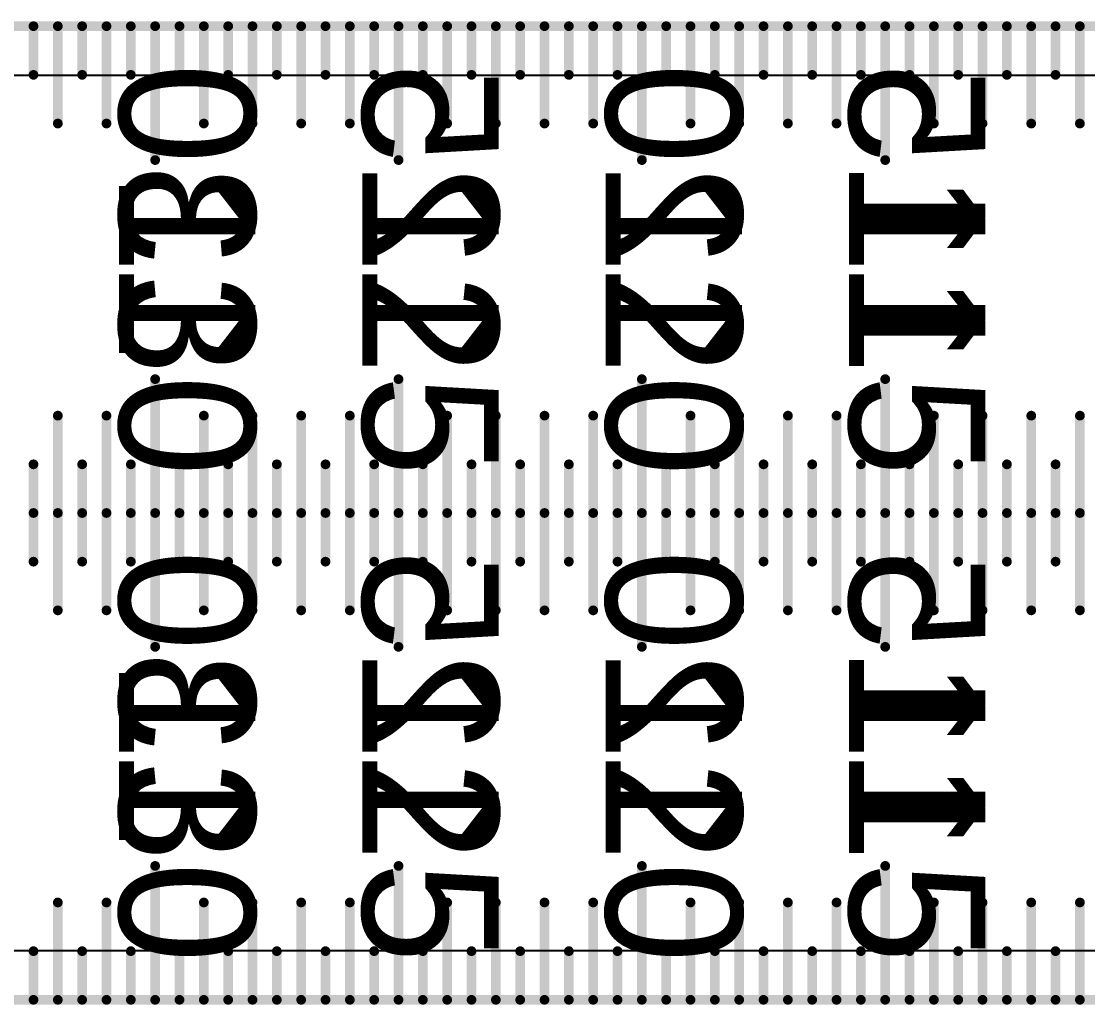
# Model space of a CAD drawing. Header units: millimetres. Extents: x 0 to 531, y -10 to 10.
# Drawn here: x 397.75 to 419.66, y -10.1 to 10.1 of the extents above; entities that cross this region are included whole.
import ezdxf

# ---------------------------------------------------------------- set-up
doc = ezdxf.new("R2010")
doc.units = ezdxf.units.MM
for name, color, linetype in [('BottomLayer', 5, 'Continuous'), ('BottomOverlay', 54, 'Continuous'), ('Mechanical1', 6, 'Continuous'), ('TopLayer', 1, 'Continuous'), ('TopOverlay', 2, 'Continuous')]:
    doc.layers.add(name, color=color, linetype=linetype)

msp = doc.modelspace()

# ---------------------------------------------------------------- linework, layer by layer
at = {"layer": 'BottomLayer'}
for p, q in [((1.009, 8.991), (483.359, 8.991)), ((483.353, -8.991), (1.009, -8.991))]:
    msp.add_line(p, q, dxfattribs=at)
at = {"layer": 'BottomOverlay', "const_width": 0.2}
for points in [[(398, 9), (398, 10)], [(398.5, 8), (398.5, 10)], [(399, 9), (399, 10)], [(399.5, 8), (399.5, 10)], [(400, 9), (400, 10)], [(400.5, 7.25), (400.5, 10)], [(401, 9), (401, 10)], [(401.5, 8), (401.5, 10)], [(402, 9), (402, 10)], [(402.5, 8), (402.5, 10)], [(403, 9), (403, 10)], [(403.5, 8), (403.5, 10)], [(404, 9), (404, 10)], [(404.5, 8), (404.5, 10)], [(405, 9), (405, 10)], [(405.5, 7.25), (405.5, 10)], [(406, 9), (406, 10)], [(406.5, 8), (406.5, 10)], [(407, 9), (407, 10)], [(407.5, 8), (407.5, 10)], [(408, 9), (408, 10)], [(408.5, 8), (408.5, 10)], [(409, 9), (409, 10)], [(409.5, 8), (409.5, 10)], [(410, 9), (410, 10)], [(410.5, 7.25), (410.5, 10)], [(411, 9), (411, 10)], [(411.5, 8), (411.5, 10)], [(412, 9), (412, 10)], [(412.5, 8), (412.5, 10)], [(413, 9), (413, 10)], [(413.5, 8), (413.5, 10)], [(414, 9), (414, 10)], [(414.5, 8), (414.5, 10)], [(415, 9), (415, 10)], [(415.5, 7.25), (415.5, 10)], [(416, 9), (416, 10)], [(416.5, 8), (416.5, 10)], [(417, 9), (417, 10)], [(417.5, 8), (417.5, 10)], [(418, 9), (418, 10)], [(418.5, 8), (418.5, 10)], [(419, 9), (419, 10)], [(419.5, 8), (419.5, 10)], [(400.5, 0), (400.5, 2.75)], [(405.5, 0), (405.5, 2.75)], [(410.5, 0), (410.5, 2.75)], [(415.5, 0), (415.5, 2.75)], [(398.5, 0), (398.5, 2)], [(399.5, 0), (399.5, 2)], [(401.5, 0), (401.5, 2)], [(402.5, 0), (402.5, 2)], [(403.5, 0), (403.5, 2)], [(404.5, 0), (404.5, 2)], [(406.5, 0), (406.5, 2)], [(407.5, 0), (407.5, 2)], [(408.5, 0), (408.5, 2)], [(409.5, 0), (409.5, 2)], [(411.5, 0), (411.5, 2)], [(412.5, 0), (412.5, 2)], [(413.5, 0), (413.5, 2)], [(414.5, 0), (414.5, 2)], [(416.5, 0), (416.5, 2)], [(417.5, 0), (417.5, 2)], [(418.5, 0), (418.5, 2)], [(419.5, 0), (419.5, 2)], [(398, 0), (398, 1)], [(399, 0), (399, 1)], [(400, 0), (400, 1)], [(401, 0), (401, 1)], [(402, 0), (402, 1)], [(403, 0), (403, 1)], [(404, 0), (404, 1)], [(405, 0), (405, 1)], [(406, 0), (406, 1)], [(407, 0), (407, 1)], [(408, 0), (408, 1)], [(409, 0), (409, 1)], [(410, 0), (410, 1)], [(411, 0), (411, 1)], [(412, 0), (412, 1)], [(413, 0), (413, 1)], [(414, 0), (414, 1)], [(415, 0), (415, 1)], [(416, 0), (416, 1)], [(417, 0), (417, 1)], [(418, 0), (418, 1)], [(419, 0), (419, 1)], [(398, -1), (398, 0)], [(398.5, -2), (398.5, 0)], [(399, -1), (399, 0)], [(399.5, -2), (399.5, 0)], [(400, -1), (400, 0)], [(400.5, -2.75), (400.5, 0)], [(401, -1), (401, 0)], [(401.5, -2), (401.5, 0)], [(402, -1), (402, 0)], [(402.5, -2), (402.5, 0)], [(403, -1), (403, 0)], [(403.5, -2), (403.5, 0)], [(404, -1), (404, 0)], [(404.5, -2), (404.5, 0)], [(405, -1), (405, 0)], [(405.5, -2.75), (405.5, 0)], [(406, -1), (406, 0)], [(406.5, -2), (406.5, 0)], [(407, -1), (407, 0)], [(407.5, -2), (407.5, 0)], [(408, -1), (408, 0)], [(408.5, -2), (408.5, 0)], [(409, -1), (409, 0)], [(409.5, -2), (409.5, 0)], [(410, -1), (410, 0)], [(410.5, -2.75), (410.5, 0)], [(411, -1), (411, 0)], [(411.5, -2), (411.5, 0)], [(412, -1), (412, 0)], [(412.5, -2), (412.5, 0)], [(413, -1), (413, 0)], [(413.5, -2), (413.5, 0)], [(414, -1), (414, 0)], [(414.5, -2), (414.5, 0)], [(415, -1), (415, 0)], [(415.5, -2.75), (415.5, 0)], [(416, -1), (416, 0)], [(416.5, -2), (416.5, 0)], [(417, -1), (417, 0)], [(417.5, -2), (417.5, 0)], [(418, -1), (418, 0)], [(418.5, -2), (418.5, 0)], [(419, -1), (419, 0)], [(419.5, -2), (419.5, 0)], [(400.5, -10), (400.5, -7.25)], [(405.5, -10), (405.5, -7.25)], [(410.5, -10), (410.5, -7.25)], [(415.5, -10), (415.5, -7.25)], [(398.5, -10), (398.5, -8)], [(399.5, -10), (399.5, -8)], [(401.5, -10), (401.5, -8)], [(402.5, -10), (402.5, -8)], [(403.5, -10), (403.5, -8)], [(404.5, -10), (404.5, -8)], [(406.5, -10), (406.5, -8)], [(407.5, -10), (407.5, -8)], [(408.5, -10), (408.5, -8)], [(409.5, -10), (409.5, -8)], [(411.5, -10), (411.5, -8)], [(412.5, -10), (412.5, -8)], [(413.5, -10), (413.5, -8)], [(414.5, -10), (414.5, -8)], [(416.5, -10), (416.5, -8)], [(417.5, -10), (417.5, -8)], [(418.5, -10), (418.5, -8)], [(419.5, -10), (419.5, -8)], [(398, -10), (398, -9)], [(399, -10), (399, -9)], [(400, -10), (400, -9)], [(401, -10), (401, -9)], [(402, -10), (402, -9)], [(403, -10), (403, -9)], [(404, -10), (404, -9)], [(405, -10), (405, -9)], [(406, -10), (406, -9)], [(407, -10), (407, -9)], [(408, -10), (408, -9)], [(409, -10), (409, -9)], [(410, -10), (410, -9)], [(411, -10), (411, -9)], [(412, -10), (412, -9)], [(413, -10), (413, -9)], [(414, -10), (414, -9)], [(415, -10), (415, -9)], [(416, -10), (416, -9)], [(417, -10), (417, -9)], [(418, -10), (418, -9)], [(419, -10), (419, -9)]]:
    msp.add_lwpolyline(points, dxfattribs=at)
at = {"layer": 'BottomOverlay', "const_width": 0.1}
for points in [[(397.95, 10, 1), (398.05, 10, 1)], [(398.45, 10, 1), (398.55, 10, 1)], [(398.95, 10, 1), (399.05, 10, 1)], [(399.45, 10, 1), (399.55, 10, 1)], [(399.95, 10, 1), (400.05, 10, 1)], [(400.45, 10, 1), (400.55, 10, 1)], [(400.95, 10, 1), (401.05, 10, 1)], [(401.45, 10, 1), (401.55, 10, 1)], [(401.95, 10, 1), (402.05, 10, 1)], [(402.45, 10, 1), (402.55, 10, 1)], [(402.95, 10, 1), (403.05, 10, 1)], [(403.45, 10, 1), (403.55, 10, 1)], [(403.95, 10, 1), (404.05, 10, 1)], [(404.45, 10, 1), (404.55, 10, 1)], [(404.95, 10, 1), (405.05, 10, 1)], [(405.45, 10, 1), (405.55, 10, 1)], [(405.95, 10, 1), (406.05, 10, 1)], [(406.45, 10, 1), (406.55, 10, 1)], [(406.95, 10, 1), (407.05, 10, 1)], [(407.45, 10, 1), (407.55, 10, 1)], [(407.95, 10, 1), (408.05, 10, 1)], [(408.45, 10, 1), (408.55, 10, 1)], [(408.95, 10, 1), (409.05, 10, 1)], [(409.45, 10, 1), (409.55, 10, 1)], [(409.95, 10, 1), (410.05, 10, 1)], [(410.45, 10, 1), (410.55, 10, 1)], [(410.95, 10, 1), (411.05, 10, 1)], [(411.45, 10, 1), (411.55, 10, 1)], [(411.95, 10, 1), (412.05, 10, 1)], [(412.45, 10, 1), (412.55, 10, 1)], [(412.95, 10, 1), (413.05, 10, 1)], [(413.45, 10, 1), (413.55, 10, 1)], [(413.95, 10, 1), (414.05, 10, 1)], [(414.45, 10, 1), (414.55, 10, 1)], [(414.95, 10, 1), (415.05, 10, 1)], [(415.45, 10, 1), (415.55, 10, 1)], [(415.95, 10, 1), (416.05, 10, 1)], [(416.45, 10, 1), (416.55, 10, 1)], [(416.95, 10, 1), (417.05, 10, 1)], [(417.45, 10, 1), (417.55, 10, 1)], [(417.95, 10, 1), (418.05, 10, 1)], [(418.45, 10, 1), (418.55, 10, 1)], [(418.95, 10, 1), (419.05, 10, 1)], [(419.45, 10, 1), (419.55, 10, 1)], [(397.95, 9, 1), (398.05, 9, 1)], [(398.95, 9, 1), (399.05, 9, 1)], [(399.95, 9, 1), (400.05, 9, 1)], [(400.95, 9, 1), (401.05, 9, 1)], [(401.95, 9, 1), (402.05, 9, 1)], [(402.95, 9, 1), (403.05, 9, 1)], [(403.95, 9, 1), (404.05, 9, 1)], [(404.95, 9, 1), (405.05, 9, 1)], [(405.95, 9, 1), (406.05, 9, 1)], [(406.95, 9, 1), (407.05, 9, 1)], [(407.95, 9, 1), (408.05, 9, 1)], [(408.95, 9, 1), (409.05, 9, 1)], [(409.95, 9, 1), (410.05, 9, 1)], [(410.95, 9, 1), (411.05, 9, 1)], [(411.95, 9, 1), (412.05, 9, 1)], [(412.95, 9, 1), (413.05, 9, 1)], [(413.95, 9, 1), (414.05, 9, 1)], [(414.95, 9, 1), (415.05, 9, 1)], [(415.95, 9, 1), (416.05, 9, 1)], [(416.95, 9, 1), (417.05, 9, 1)], [(417.95, 9, 1), (418.05, 9, 1)], [(418.95, 9, 1), (419.05, 9, 1)], [(398.45, 8, 1), (398.55, 8, 1)], [(399.45, 8, 1), (399.55, 8, 1)], [(401.45, 8, 1), (401.55, 8, 1)], [(402.45, 8, 1), (402.55, 8, 1)], [(403.45, 8, 1), (403.55, 8, 1)], [(404.45, 8, 1), (404.55, 8, 1)], [(406.45, 8, 1), (406.55, 8, 1)], [(407.45, 8, 1), (407.55, 8, 1)], [(408.45, 8, 1), (408.55, 8, 1)], [(409.45, 8, 1), (409.55, 8, 1)], [(411.45, 8, 1), (411.55, 8, 1)], [(412.45, 8, 1), (412.55, 8, 1)], [(413.45, 8, 1), (413.55, 8, 1)], [(414.45, 8, 1), (414.55, 8, 1)], [(416.45, 8, 1), (416.55, 8, 1)], [(417.45, 8, 1), (417.55, 8, 1)], [(418.45, 8, 1), (418.55, 8, 1)], [(419.45, 8, 1), (419.55, 8, 1)], [(400.45, 7.25, 1), (400.55, 7.25, 1)], [(405.45, 7.25, 1), (405.55, 7.25, 1)], [(410.45, 7.25, 1), (410.55, 7.25, 1)], [(415.45, 7.25, 1), (415.55, 7.25, 1)], [(400.45, 2.75, 1), (400.55, 2.75, 1)], [(405.45, 2.75, 1), (405.55, 2.75, 1)], [(410.45, 2.75, 1), (410.55, 2.75, 1)], [(415.45, 2.75, 1), (415.55, 2.75, 1)], [(398.45, 2, 1), (398.55, 2, 1)], [(399.45, 2, 1), (399.55, 2, 1)], [(401.45, 2, 1), (401.55, 2, 1)], [(402.45, 2, 1), (402.55, 2, 1)], [(403.45, 2, 1), (403.55, 2, 1)], [(404.45, 2, 1), (404.55, 2, 1)], [(406.45, 2, 1), (406.55, 2, 1)], [(407.45, 2, 1), (407.55, 2, 1)], [(408.45, 2, 1), (408.55, 2, 1)], [(409.45, 2, 1), (409.55, 2, 1)], [(411.45, 2, 1), (411.55, 2, 1)], [(412.45, 2, 1), (412.55, 2, 1)], [(413.45, 2, 1), (413.55, 2, 1)], [(414.45, 2, 1), (414.55, 2, 1)], [(416.45, 2, 1), (416.55, 2, 1)], [(417.45, 2, 1), (417.55, 2, 1)], [(418.45, 2, 1), (418.55, 2, 1)], [(419.45, 2, 1), (419.55, 2, 1)], [(397.95, 1, 1), (398.05, 1, 1)], [(398.95, 1, 1), (399.05, 1, 1)], [(399.95, 1, 1), (400.05, 1, 1)], [(400.95, 1, 1), (401.05, 1, 1)], [(401.95, 1, 1), (402.05, 1, 1)], [(402.95, 1, 1), (403.05, 1, 1)], [(403.95, 1, 1), (404.05, 1, 1)], [(404.95, 1, 1), (405.05, 1, 1)], [(405.95, 1, 1), (406.05, 1, 1)], [(406.95, 1, 1), (407.05, 1, 1)], [(407.95, 1, 1), (408.05, 1, 1)], [(408.95, 1, 1), (409.05, 1, 1)], [(409.95, 1, 1), (410.05, 1, 1)], [(410.95, 1, 1), (411.05, 1, 1)], [(411.95, 1, 1), (412.05, 1, 1)], [(412.95, 1, 1), (413.05, 1, 1)], [(413.95, 1, 1), (414.05, 1, 1)], [(414.95, 1, 1), (415.05, 1, 1)], [(415.95, 1, 1), (416.05, 1, 1)], [(416.95, 1, 1), (417.05, 1, 1)], [(417.95, 1, 1), (418.05, 1, 1)], [(418.95, 1, 1), (419.05, 1, 1)], [(397.95, 0, 1), (398.05, 0, 1)], [(397.95, 0, 1), (398.05, 0, 1)], [(398.45, 0, 1), (398.55, 0, 1)], [(398.45, 0, 1), (398.55, 0, 1)], [(398.95, 0, 1), (399.05, 0, 1)], [(398.95, 0, 1), (399.05, 0, 1)], [(399.45, 0, 1), (399.55, 0, 1)], [(399.45, 0, 1), (399.55, 0, 1)], [(399.95, 0, 1), (400.05, 0, 1)], [(399.95, 0, 1), (400.05, 0, 1)], [(400.45, 0, 1), (400.55, 0, 1)], [(400.45, 0, 1), (400.55, 0, 1)], [(400.95, 0, 1), (401.05, 0, 1)], [(400.95, 0, 1), (401.05, 0, 1)], [(401.45, 0, 1), (401.55, 0, 1)], [(401.45, 0, 1), (401.55, 0, 1)], [(401.95, 0, 1), (402.05, 0, 1)], [(401.95, 0, 1), (402.05, 0, 1)], [(402.45, 0, 1), (402.55, 0, 1)], [(402.45, 0, 1), (402.55, 0, 1)], [(402.95, 0, 1), (403.05, 0, 1)], [(402.95, 0, 1), (403.05, 0, 1)], [(403.45, 0, 1), (403.55, 0, 1)], [(403.45, 0, 1), (403.55, 0, 1)], [(403.95, 0, 1), (404.05, 0, 1)], [(403.95, 0, 1), (404.05, 0, 1)], [(404.45, 0, 1), (404.55, 0, 1)], [(404.45, 0, 1), (404.55, 0, 1)], [(404.95, 0, 1), (405.05, 0, 1)], [(404.95, 0, 1), (405.05, 0, 1)], [(405.45, 0, 1), (405.55, 0, 1)], [(405.45, 0, 1), (405.55, 0, 1)], [(405.95, 0, 1), (406.05, 0, 1)], [(405.95, 0, 1), (406.05, 0, 1)], [(406.45, 0, 1), (406.55, 0, 1)], [(406.45, 0, 1), (406.55, 0, 1)], [(406.95, 0, 1), (407.05, 0, 1)], [(406.95, 0, 1), (407.05, 0, 1)], [(407.45, 0, 1), (407.55, 0, 1)], [(407.45, 0, 1), (407.55, 0, 1)], [(407.95, 0, 1), (408.05, 0, 1)], [(407.95, 0, 1), (408.05, 0, 1)], [(408.45, 0, 1), (408.55, 0, 1)], [(408.45, 0, 1), (408.55, 0, 1)], [(408.95, 0, 1), (409.05, 0, 1)], [(408.95, 0, 1), (409.05, 0, 1)], [(409.45, 0, 1), (409.55, 0, 1)], [(409.45, 0, 1), (409.55, 0, 1)], [(409.95, 0, 1), (410.05, 0, 1)], [(409.95, 0, 1), (410.05, 0, 1)], [(410.45, 0, 1), (410.55, 0, 1)], [(410.45, 0, 1), (410.55, 0, 1)], [(410.95, 0, 1), (411.05, 0, 1)], [(410.95, 0, 1), (411.05, 0, 1)], [(411.45, 0, 1), (411.55, 0, 1)], [(411.45, 0, 1), (411.55, 0, 1)], [(411.95, 0, 1), (412.05, 0, 1)], [(411.95, 0, 1), (412.05, 0, 1)], [(412.45, 0, 1), (412.55, 0, 1)], [(412.45, 0, 1), (412.55, 0, 1)], [(412.95, 0, 1), (413.05, 0, 1)], [(412.95, 0, 1), (413.05, 0, 1)], [(413.45, 0, 1), (413.55, 0, 1)], [(413.45, 0, 1), (413.55, 0, 1)], [(413.95, 0, 1), (414.05, 0, 1)], [(413.95, 0, 1), (414.05, 0, 1)], [(414.45, 0, 1), (414.55, 0, 1)], [(414.45, 0, 1), (414.55, 0, 1)], [(414.95, 0, 1), (415.05, 0, 1)], [(414.95, 0, 1), (415.05, 0, 1)], [(415.45, 0, 1), (415.55, 0, 1)], [(415.45, 0, 1), (415.55, 0, 1)], [(415.95, 0, 1), (416.05, 0, 1)], [(415.95, 0, 1), (416.05, 0, 1)], [(416.45, 0, 1), (416.55, 0, 1)], [(416.45, 0, 1), (416.55, 0, 1)], [(416.95, 0, 1), (417.05, 0, 1)], [(416.95, 0, 1), (417.05, 0, 1)], [(417.45, 0, 1), (417.55, 0, 1)], [(417.45, 0, 1), (417.55, 0, 1)], [(417.95, 0, 1), (418.05, 0, 1)], [(417.95, 0, 1), (418.05, 0, 1)], [(418.45, 0, 1), (418.55, 0, 1)], [(418.45, 0, 1), (418.55, 0, 1)], [(418.95, 0, 1), (419.05, 0, 1)], [(418.95, 0, 1), (419.05, 0, 1)], [(419.45, 0, 1), (419.55, 0, 1)], [(419.45, 0, 1), (419.55, 0, 1)], [(397.95, -1, 1), (398.05, -1, 1)], [(398.95, -1, 1), (399.05, -1, 1)], [(399.95, -1, 1), (400.05, -1, 1)], [(400.95, -1, 1), (401.05, -1, 1)], [(401.95, -1, 1), (402.05, -1, 1)], [(402.95, -1, 1), (403.05, -1, 1)], [(403.95, -1, 1), (404.05, -1, 1)], [(404.95, -1, 1), (405.05, -1, 1)], [(405.95, -1, 1), (406.05, -1, 1)], [(406.95, -1, 1), (407.05, -1, 1)], [(407.95, -1, 1), (408.05, -1, 1)], [(408.95, -1, 1), (409.05, -1, 1)], [(409.95, -1, 1), (410.05, -1, 1)], [(410.95, -1, 1), (411.05, -1, 1)], [(411.95, -1, 1), (412.05, -1, 1)], [(412.95, -1, 1), (413.05, -1, 1)], [(413.95, -1, 1), (414.05, -1, 1)], [(414.95, -1, 1), (415.05, -1, 1)], [(415.95, -1, 1), (416.05, -1, 1)], [(416.95, -1, 1), (417.05, -1, 1)], [(417.95, -1, 1), (418.05, -1, 1)], [(418.95, -1, 1), (419.05, -1, 1)], [(398.45, -2, 1), (398.55, -2, 1)], [(399.45, -2, 1), (399.55, -2, 1)], [(401.45, -2, 1), (401.55, -2, 1)], [(402.45, -2, 1), (402.55, -2, 1)], [(403.45, -2, 1), (403.55, -2, 1)], [(404.45, -2, 1), (404.55, -2, 1)], [(406.45, -2, 1), (406.55, -2, 1)], [(407.45, -2, 1), (407.55, -2, 1)], [(408.45, -2, 1), (408.55, -2, 1)], [(409.45, -2, 1), (409.55, -2, 1)], [(411.45, -2, 1), (411.55, -2, 1)], [(412.45, -2, 1), (412.55, -2, 1)], [(413.45, -2, 1), (413.55, -2, 1)], [(414.45, -2, 1), (414.55, -2, 1)], [(416.45, -2, 1), (416.55, -2, 1)], [(417.45, -2, 1), (417.55, -2, 1)], [(418.45, -2, 1), (418.55, -2, 1)], [(419.45, -2, 1), (419.55, -2, 1)], [(400.45, -2.75, 1), (400.55, -2.75, 1)], [(405.45, -2.75, 1), (405.55, -2.75, 1)], [(410.45, -2.75, 1), (410.55, -2.75, 1)], [(415.45, -2.75, 1), (415.55, -2.75, 1)], [(400.45, -7.25, 1), (400.55, -7.25, 1)], [(405.45, -7.25, 1), (405.55, -7.25, 1)], [(410.45, -7.25, 1), (410.55, -7.25, 1)], [(415.45, -7.25, 1), (415.55, -7.25, 1)], [(398.45, -8, 1), (398.55, -8, 1)], [(399.45, -8, 1), (399.55, -8, 1)], [(401.45, -8, 1), (401.55, -8, 1)], [(402.45, -8, 1), (402.55, -8, 1)], [(403.45, -8, 1), (403.55, -8, 1)], [(404.45, -8, 1), (404.55, -8, 1)], [(406.45, -8, 1), (406.55, -8, 1)], [(407.45, -8, 1), (407.55, -8, 1)], [(408.45, -8, 1), (408.55, -8, 1)], [(409.45, -8, 1), (409.55, -8, 1)], [(411.45, -8, 1), (411.55, -8, 1)], [(412.45, -8, 1), (412.55, -8, 1)], [(413.45, -8, 1), (413.55, -8, 1)], [(414.45, -8, 1), (414.55, -8, 1)], [(416.45, -8, 1), (416.55, -8, 1)], [(417.45, -8, 1), (417.55, -8, 1)], [(418.45, -8, 1), (418.55, -8, 1)], [(419.45, -8, 1), (419.55, -8, 1)], [(397.95, -9, 1), (398.05, -9, 1)], [(398.95, -9, 1), (399.05, -9, 1)], [(399.95, -9, 1), (400.05, -9, 1)], [(400.95, -9, 1), (401.05, -9, 1)], [(401.95, -9, 1), (402.05, -9, 1)], [(402.95, -9, 1), (403.05, -9, 1)], [(403.95, -9, 1), (404.05, -9, 1)], [(404.95, -9, 1), (405.05, -9, 1)], [(405.95, -9, 1), (406.05, -9, 1)], [(406.95, -9, 1), (407.05, -9, 1)], [(407.95, -9, 1), (408.05, -9, 1)], [(408.95, -9, 1), (409.05, -9, 1)], [(409.95, -9, 1), (410.05, -9, 1)], [(410.95, -9, 1), (411.05, -9, 1)], [(411.95, -9, 1), (412.05, -9, 1)], [(412.95, -9, 1), (413.05, -9, 1)], [(413.95, -9, 1), (414.05, -9, 1)], [(414.95, -9, 1), (415.05, -9, 1)], [(415.95, -9, 1), (416.05, -9, 1)], [(416.95, -9, 1), (417.05, -9, 1)], [(417.95, -9, 1), (418.05, -9, 1)], [(418.95, -9, 1), (419.05, -9, 1)], [(397.95, -10, 1), (398.05, -10, 1)], [(398.45, -10, 1), (398.55, -10, 1)], [(398.95, -10, 1), (399.05, -10, 1)], [(399.45, -10, 1), (399.55, -10, 1)], [(399.95, -10, 1), (400.05, -10, 1)], [(400.45, -10, 1), (400.55, -10, 1)], [(400.95, -10, 1), (401.05, -10, 1)], [(401.45, -10, 1), (401.55, -10, 1)], [(401.95, -10, 1), (402.05, -10, 1)], [(402.45, -10, 1), (402.55, -10, 1)], [(402.95, -10, 1), (403.05, -10, 1)], [(403.45, -10, 1), (403.55, -10, 1)], [(403.95, -10, 1), (404.05, -10, 1)], [(404.45, -10, 1), (404.55, -10, 1)], [(404.95, -10, 1), (405.05, -10, 1)], [(405.45, -10, 1), (405.55, -10, 1)], [(405.95, -10, 1), (406.05, -10, 1)], [(406.45, -10, 1), (406.55, -10, 1)], [(406.95, -10, 1), (407.05, -10, 1)], [(407.45, -10, 1), (407.55, -10, 1)], [(407.95, -10, 1), (408.05, -10, 1)], [(408.45, -10, 1), (408.55, -10, 1)], [(408.95, -10, 1), (409.05, -10, 1)], [(409.45, -10, 1), (409.55, -10, 1)], [(409.95, -10, 1), (410.05, -10, 1)], [(410.45, -10, 1), (410.55, -10, 1)], [(410.95, -10, 1), (411.05, -10, 1)], [(411.45, -10, 1), (411.55, -10, 1)], [(411.95, -10, 1), (412.05, -10, 1)], [(412.45, -10, 1), (412.55, -10, 1)], [(412.95, -10, 1), (413.05, -10, 1)], [(413.45, -10, 1), (413.55, -10, 1)], [(413.95, -10, 1), (414.05, -10, 1)], [(414.45, -10, 1), (414.55, -10, 1)], [(414.95, -10, 1), (415.05, -10, 1)], [(415.45, -10, 1), (415.55, -10, 1)], [(415.95, -10, 1), (416.05, -10, 1)], [(416.45, -10, 1), (416.55, -10, 1)], [(416.95, -10, 1), (417.05, -10, 1)], [(417.45, -10, 1), (417.55, -10, 1)], [(417.95, -10, 1), (418.05, -10, 1)], [(418.45, -10, 1), (418.55, -10, 1)], [(418.95, -10, 1), (419.05, -10, 1)], [(419.45, -10, 1), (419.55, -10, 1)]]:
    msp.add_lwpolyline(points, format="xyb", close=True, dxfattribs=at)
at = {"layer": 'Mechanical1', "const_width": 0.2}
for points in [[(0.5, 10), (484.828, 10)], [(0.5, -10), (484.821, -10)]]:
    msp.add_lwpolyline(points, dxfattribs=at)
at = {"layer": 'TopLayer'}
for p, q in [((1.009, 8.991), (483.359, 8.991)), ((483.353, -8.991), (1.009, -8.991))]:
    msp.add_line(p, q, dxfattribs=at)
at = {"layer": 'TopOverlay', "const_width": 0.2}
for points in [[(398, 9), (398, 10)], [(398.5, 8), (398.5, 10)], [(399, 9), (399, 10)], [(399.5, 8), (399.5, 10)], [(400, 9), (400, 10)], [(400.5, 7.25), (400.5, 10)], [(401, 9), (401, 10)], [(401.5, 8), (401.5, 10)], [(402, 9), (402, 10)], [(402.5, 8), (402.5, 10)], [(403, 9), (403, 10)], [(403.5, 8), (403.5, 10)], [(404, 9), (404, 10)], [(404.5, 8), (404.5, 10)], [(405, 9), (405, 10)], [(405.5, 7.25), (405.5, 10)], [(406, 9), (406, 10)], [(406.5, 8), (406.5, 10)], [(407, 9), (407, 10)], [(407.5, 8), (407.5, 10)], [(408, 9), (408, 10)], [(408.5, 8), (408.5, 10)], [(409, 9), (409, 10)], [(409.5, 8), (409.5, 10)], [(410, 9), (410, 10)], [(410.5, 7.25), (410.5, 10)], [(411, 9), (411, 10)], [(411.5, 8), (411.5, 10)], [(412, 9), (412, 10)], [(412.5, 8), (412.5, 10)], [(413, 9), (413, 10)], [(413.5, 8), (413.5, 10)], [(414, 9), (414, 10)], [(414.5, 8), (414.5, 10)], [(415, 9), (415, 10)], [(415.5, 7.25), (415.5, 10)], [(416, 9), (416, 10)], [(416.5, 8), (416.5, 10)], [(417, 9), (417, 10)], [(417.5, 8), (417.5, 10)], [(418, 9), (418, 10)], [(418.5, 8), (418.5, 10)], [(419, 9), (419, 10)], [(419.5, 8), (419.5, 10)], [(400.5, 0), (400.5, 2.75)], [(405.5, 0), (405.5, 2.75)], [(410.5, 0), (410.5, 2.75)], [(415.5, 0), (415.5, 2.75)], [(398.5, 0), (398.5, 2)], [(399.5, 0), (399.5, 2)], [(401.5, 0), (401.5, 2)], [(402.5, 0), (402.5, 2)], [(403.5, 0), (403.5, 2)], [(404.5, 0), (404.5, 2)], [(406.5, 0), (406.5, 2)], [(407.5, 0), (407.5, 2)], [(408.5, 0), (408.5, 2)], [(409.5, 0), (409.5, 2)], [(411.5, 0), (411.5, 2)], [(412.5, 0), (412.5, 2)], [(413.5, 0), (413.5, 2)], [(414.5, 0), (414.5, 2)], [(416.5, 0), (416.5, 2)], [(417.5, 0), (417.5, 2)], [(418.5, 0), (418.5, 2)], [(419.5, 0), (419.5, 2)], [(398, 0), (398, 1)], [(399, 0), (399, 1)], [(400, 0), (400, 1)], [(401, 0), (401, 1)], [(402, 0), (402, 1)], [(403, 0), (403, 1)], [(404, 0), (404, 1)], [(405, 0), (405, 1)], [(406, 0), (406, 1)], [(407, 0), (407, 1)], [(408, 0), (408, 1)], [(409, 0), (409, 1)], [(410, 0), (410, 1)], [(411, 0), (411, 1)], [(412, 0), (412, 1)], [(413, 0), (413, 1)], [(414, 0), (414, 1)], [(415, 0), (415, 1)], [(416, 0), (416, 1)], [(417, 0), (417, 1)], [(418, 0), (418, 1)], [(419, 0), (419, 1)], [(398, -1), (398, 0)], [(398.5, -2), (398.5, 0)], [(399, -1), (399, 0)], [(399.5, -2), (399.5, 0)], [(400, -1), (400, 0)], [(400.5, -2.75), (400.5, 0)], [(401, -1), (401, 0)], [(401.5, -2), (401.5, 0)], [(402, -1), (402, 0)], [(402.5, -2), (402.5, 0)], [(403, -1), (403, 0)], [(403.5, -2), (403.5, 0)], [(404, -1), (404, 0)], [(404.5, -2), (404.5, 0)], [(405, -1), (405, 0)], [(405.5, -2.75), (405.5, 0)], [(406, -1), (406, 0)], [(406.5, -2), (406.5, 0)], [(407, -1), (407, 0)], [(407.5, -2), (407.5, 0)], [(408, -1), (408, 0)], [(408.5, -2), (408.5, 0)], [(409, -1), (409, 0)], [(409.5, -2), (409.5, 0)], [(410, -1), (410, 0)], [(410.5, -2.75), (410.5, 0)], [(411, -1), (411, 0)], [(411.5, -2), (411.5, 0)], [(412, -1), (412, 0)], [(412.5, -2), (412.5, 0)], [(413, -1), (413, 0)], [(413.5, -2), (413.5, 0)], [(414, -1), (414, 0)], [(414.5, -2), (414.5, 0)], [(415, -1), (415, 0)], [(415.5, -2.75), (415.5, 0)], [(416, -1), (416, 0)], [(416.5, -2), (416.5, 0)], [(417, -1), (417, 0)], [(417.5, -2), (417.5, 0)], [(418, -1), (418, 0)], [(418.5, -2), (418.5, 0)], [(419, -1), (419, 0)], [(419.5, -2), (419.5, 0)], [(400.5, -10), (400.5, -7.25)], [(405.5, -10), (405.5, -7.25)], [(410.5, -10), (410.5, -7.25)], [(415.5, -10), (415.5, -7.25)], [(398.5, -10), (398.5, -8)], [(399.5, -10), (399.5, -8)], [(401.5, -10), (401.5, -8)], [(402.5, -10), (402.5, -8)], [(403.5, -10), (403.5, -8)], [(404.5, -10), (404.5, -8)], [(406.5, -10), (406.5, -8)], [(407.5, -10), (407.5, -8)], [(408.5, -10), (408.5, -8)], [(409.5, -10), (409.5, -8)], [(411.5, -10), (411.5, -8)], [(412.5, -10), (412.5, -8)], [(413.5, -10), (413.5, -8)], [(414.5, -10), (414.5, -8)], [(416.5, -10), (416.5, -8)], [(417.5, -10), (417.5, -8)], [(418.5, -10), (418.5, -8)], [(419.5, -10), (419.5, -8)], [(398, -10), (398, -9)], [(399, -10), (399, -9)], [(400, -10), (400, -9)], [(401, -10), (401, -9)], [(402, -10), (402, -9)], [(403, -10), (403, -9)], [(404, -10), (404, -9)], [(405, -10), (405, -9)], [(406, -10), (406, -9)], [(407, -10), (407, -9)], [(408, -10), (408, -9)], [(409, -10), (409, -9)], [(410, -10), (410, -9)], [(411, -10), (411, -9)], [(412, -10), (412, -9)], [(413, -10), (413, -9)], [(414, -10), (414, -9)], [(415, -10), (415, -9)], [(416, -10), (416, -9)], [(417, -10), (417, -9)], [(418, -10), (418, -9)], [(419, -10), (419, -9)]]:
    msp.add_lwpolyline(points, dxfattribs=at)
at = {"layer": 'TopOverlay', "const_width": 0.1}
for points in [[(397.95, 10, 1), (398.05, 10, 1)], [(398.45, 10, 1), (398.55, 10, 1)], [(398.95, 10, 1), (399.05, 10, 1)], [(399.45, 10, 1), (399.55, 10, 1)], [(399.95, 10, 1), (400.05, 10, 1)], [(400.45, 10, 1), (400.55, 10, 1)], [(400.95, 10, 1), (401.05, 10, 1)], [(401.45, 10, 1), (401.55, 10, 1)], [(401.95, 10, 1), (402.05, 10, 1)], [(402.45, 10, 1), (402.55, 10, 1)], [(402.95, 10, 1), (403.05, 10, 1)], [(403.45, 10, 1), (403.55, 10, 1)], [(403.95, 10, 1), (404.05, 10, 1)], [(404.45, 10, 1), (404.55, 10, 1)], [(404.95, 10, 1), (405.05, 10, 1)], [(405.45, 10, 1), (405.55, 10, 1)], [(405.95, 10, 1), (406.05, 10, 1)], [(406.45, 10, 1), (406.55, 10, 1)], [(406.95, 10, 1), (407.05, 10, 1)], [(407.45, 10, 1), (407.55, 10, 1)], [(407.95, 10, 1), (408.05, 10, 1)], [(408.45, 10, 1), (408.55, 10, 1)], [(408.95, 10, 1), (409.05, 10, 1)], [(409.45, 10, 1), (409.55, 10, 1)], [(409.95, 10, 1), (410.05, 10, 1)], [(410.45, 10, 1), (410.55, 10, 1)], [(410.95, 10, 1), (411.05, 10, 1)], [(411.45, 10, 1), (411.55, 10, 1)], [(411.95, 10, 1), (412.05, 10, 1)], [(412.45, 10, 1), (412.55, 10, 1)], [(412.95, 10, 1), (413.05, 10, 1)], [(413.45, 10, 1), (413.55, 10, 1)], [(413.95, 10, 1), (414.05, 10, 1)], [(414.45, 10, 1), (414.55, 10, 1)], [(414.95, 10, 1), (415.05, 10, 1)], [(415.45, 10, 1), (415.55, 10, 1)], [(415.95, 10, 1), (416.05, 10, 1)], [(416.45, 10, 1), (416.55, 10, 1)], [(416.95, 10, 1), (417.05, 10, 1)], [(417.45, 10, 1), (417.55, 10, 1)], [(417.95, 10, 1), (418.05, 10, 1)], [(418.45, 10, 1), (418.55, 10, 1)], [(418.95, 10, 1), (419.05, 10, 1)], [(419.45, 10, 1), (419.55, 10, 1)], [(397.95, 9, 1), (398.05, 9, 1)], [(398.95, 9, 1), (399.05, 9, 1)], [(399.95, 9, 1), (400.05, 9, 1)], [(400.95, 9, 1), (401.05, 9, 1)], [(401.95, 9, 1), (402.05, 9, 1)], [(402.95, 9, 1), (403.05, 9, 1)], [(403.95, 9, 1), (404.05, 9, 1)], [(404.95, 9, 1), (405.05, 9, 1)], [(405.95, 9, 1), (406.05, 9, 1)], [(406.95, 9, 1), (407.05, 9, 1)], [(407.95, 9, 1), (408.05, 9, 1)], [(408.95, 9, 1), (409.05, 9, 1)], [(409.95, 9, 1), (410.05, 9, 1)], [(410.95, 9, 1), (411.05, 9, 1)], [(411.95, 9, 1), (412.05, 9, 1)], [(412.95, 9, 1), (413.05, 9, 1)], [(413.95, 9, 1), (414.05, 9, 1)], [(414.95, 9, 1), (415.05, 9, 1)], [(415.95, 9, 1), (416.05, 9, 1)], [(416.95, 9, 1), (417.05, 9, 1)], [(417.95, 9, 1), (418.05, 9, 1)], [(418.95, 9, 1), (419.05, 9, 1)], [(398.45, 8, 1), (398.55, 8, 1)], [(399.45, 8, 1), (399.55, 8, 1)], [(401.45, 8, 1), (401.55, 8, 1)], [(402.45, 8, 1), (402.55, 8, 1)], [(403.45, 8, 1), (403.55, 8, 1)], [(404.45, 8, 1), (404.55, 8, 1)], [(406.45, 8, 1), (406.55, 8, 1)], [(407.45, 8, 1), (407.55, 8, 1)], [(408.45, 8, 1), (408.55, 8, 1)], [(409.45, 8, 1), (409.55, 8, 1)], [(411.45, 8, 1), (411.55, 8, 1)], [(412.45, 8, 1), (412.55, 8, 1)], [(413.45, 8, 1), (413.55, 8, 1)], [(414.45, 8, 1), (414.55, 8, 1)], [(416.45, 8, 1), (416.55, 8, 1)], [(417.45, 8, 1), (417.55, 8, 1)], [(418.45, 8, 1), (418.55, 8, 1)], [(419.45, 8, 1), (419.55, 8, 1)], [(400.45, 7.25, 1), (400.55, 7.25, 1)], [(405.45, 7.25, 1), (405.55, 7.25, 1)], [(410.45, 7.25, 1), (410.55, 7.25, 1)], [(415.45, 7.25, 1), (415.55, 7.25, 1)], [(400.45, 2.75, 1), (400.55, 2.75, 1)], [(405.45, 2.75, 1), (405.55, 2.75, 1)], [(410.45, 2.75, 1), (410.55, 2.75, 1)], [(415.45, 2.75, 1), (415.55, 2.75, 1)], [(398.45, 2, 1), (398.55, 2, 1)], [(399.45, 2, 1), (399.55, 2, 1)], [(401.45, 2, 1), (401.55, 2, 1)], [(402.45, 2, 1), (402.55, 2, 1)], [(403.45, 2, 1), (403.55, 2, 1)], [(404.45, 2, 1), (404.55, 2, 1)], [(406.45, 2, 1), (406.55, 2, 1)], [(407.45, 2, 1), (407.55, 2, 1)], [(408.45, 2, 1), (408.55, 2, 1)], [(409.45, 2, 1), (409.55, 2, 1)], [(411.45, 2, 1), (411.55, 2, 1)], [(412.45, 2, 1), (412.55, 2, 1)], [(413.45, 2, 1), (413.55, 2, 1)], [(414.45, 2, 1), (414.55, 2, 1)], [(416.45, 2, 1), (416.55, 2, 1)], [(417.45, 2, 1), (417.55, 2, 1)], [(418.45, 2, 1), (418.55, 2, 1)], [(419.45, 2, 1), (419.55, 2, 1)], [(397.95, 1, 1), (398.05, 1, 1)], [(398.95, 1, 1), (399.05, 1, 1)], [(399.95, 1, 1), (400.05, 1, 1)], [(400.95, 1, 1), (401.05, 1, 1)], [(401.95, 1, 1), (402.05, 1, 1)], [(402.95, 1, 1), (403.05, 1, 1)], [(403.95, 1, 1), (404.05, 1, 1)], [(404.95, 1, 1), (405.05, 1, 1)], [(405.95, 1, 1), (406.05, 1, 1)], [(406.95, 1, 1), (407.05, 1, 1)], [(407.95, 1, 1), (408.05, 1, 1)], [(408.95, 1, 1), (409.05, 1, 1)], [(409.95, 1, 1), (410.05, 1, 1)], [(410.95, 1, 1), (411.05, 1, 1)], [(411.95, 1, 1), (412.05, 1, 1)], [(412.95, 1, 1), (413.05, 1, 1)], [(413.95, 1, 1), (414.05, 1, 1)], [(414.95, 1, 1), (415.05, 1, 1)], [(415.95, 1, 1), (416.05, 1, 1)], [(416.95, 1, 1), (417.05, 1, 1)], [(417.95, 1, 1), (418.05, 1, 1)], [(418.95, 1, 1), (419.05, 1, 1)], [(397.95, 0, 1), (398.05, 0, 1)], [(397.95, 0, 1), (398.05, 0, 1)], [(398.45, 0, 1), (398.55, 0, 1)], [(398.45, 0, 1), (398.55, 0, 1)], [(398.95, 0, 1), (399.05, 0, 1)], [(398.95, 0, 1), (399.05, 0, 1)], [(399.45, 0, 1), (399.55, 0, 1)], [(399.45, 0, 1), (399.55, 0, 1)], [(399.95, 0, 1), (400.05, 0, 1)], [(399.95, 0, 1), (400.05, 0, 1)], [(400.45, 0, 1), (400.55, 0, 1)], [(400.45, 0, 1), (400.55, 0, 1)], [(400.95, 0, 1), (401.05, 0, 1)], [(400.95, 0, 1), (401.05, 0, 1)], [(401.45, 0, 1), (401.55, 0, 1)], [(401.45, 0, 1), (401.55, 0, 1)], [(401.95, 0, 1), (402.05, 0, 1)], [(401.95, 0, 1), (402.05, 0, 1)], [(402.45, 0, 1), (402.55, 0, 1)], [(402.45, 0, 1), (402.55, 0, 1)], [(402.95, 0, 1), (403.05, 0, 1)], [(402.95, 0, 1), (403.05, 0, 1)], [(403.45, 0, 1), (403.55, 0, 1)], [(403.45, 0, 1), (403.55, 0, 1)], [(403.95, 0, 1), (404.05, 0, 1)], [(403.95, 0, 1), (404.05, 0, 1)], [(404.45, 0, 1), (404.55, 0, 1)], [(404.45, 0, 1), (404.55, 0, 1)], [(404.95, 0, 1), (405.05, 0, 1)], [(404.95, 0, 1), (405.05, 0, 1)], [(405.45, 0, 1), (405.55, 0, 1)], [(405.45, 0, 1), (405.55, 0, 1)], [(405.95, 0, 1), (406.05, 0, 1)], [(405.95, 0, 1), (406.05, 0, 1)], [(406.45, 0, 1), (406.55, 0, 1)], [(406.45, 0, 1), (406.55, 0, 1)], [(406.95, 0, 1), (407.05, 0, 1)], [(406.95, 0, 1), (407.05, 0, 1)], [(407.45, 0, 1), (407.55, 0, 1)], [(407.45, 0, 1), (407.55, 0, 1)], [(407.95, 0, 1), (408.05, 0, 1)], [(407.95, 0, 1), (408.05, 0, 1)], [(408.45, 0, 1), (408.55, 0, 1)], [(408.45, 0, 1), (408.55, 0, 1)], [(408.95, 0, 1), (409.05, 0, 1)], [(408.95, 0, 1), (409.05, 0, 1)], [(409.45, 0, 1), (409.55, 0, 1)], [(409.45, 0, 1), (409.55, 0, 1)], [(409.95, 0, 1), (410.05, 0, 1)], [(409.95, 0, 1), (410.05, 0, 1)], [(410.45, 0, 1), (410.55, 0, 1)], [(410.45, 0, 1), (410.55, 0, 1)], [(410.95, 0, 1), (411.05, 0, 1)], [(410.95, 0, 1), (411.05, 0, 1)], [(411.45, 0, 1), (411.55, 0, 1)], [(411.45, 0, 1), (411.55, 0, 1)], [(411.95, 0, 1), (412.05, 0, 1)], [(411.95, 0, 1), (412.05, 0, 1)], [(412.45, 0, 1), (412.55, 0, 1)], [(412.45, 0, 1), (412.55, 0, 1)], [(412.95, 0, 1), (413.05, 0, 1)], [(412.95, 0, 1), (413.05, 0, 1)], [(413.45, 0, 1), (413.55, 0, 1)], [(413.45, 0, 1), (413.55, 0, 1)], [(413.95, 0, 1), (414.05, 0, 1)], [(413.95, 0, 1), (414.05, 0, 1)], [(414.45, 0, 1), (414.55, 0, 1)], [(414.45, 0, 1), (414.55, 0, 1)], [(414.95, 0, 1), (415.05, 0, 1)], [(414.95, 0, 1), (415.05, 0, 1)], [(415.45, 0, 1), (415.55, 0, 1)], [(415.45, 0, 1), (415.55, 0, 1)], [(415.95, 0, 1), (416.05, 0, 1)], [(415.95, 0, 1), (416.05, 0, 1)], [(416.45, 0, 1), (416.55, 0, 1)], [(416.45, 0, 1), (416.55, 0, 1)], [(416.95, 0, 1), (417.05, 0, 1)], [(416.95, 0, 1), (417.05, 0, 1)], [(417.45, 0, 1), (417.55, 0, 1)], [(417.45, 0, 1), (417.55, 0, 1)], [(417.95, 0, 1), (418.05, 0, 1)], [(417.95, 0, 1), (418.05, 0, 1)], [(418.45, 0, 1), (418.55, 0, 1)], [(418.45, 0, 1), (418.55, 0, 1)], [(418.95, 0, 1), (419.05, 0, 1)], [(418.95, 0, 1), (419.05, 0, 1)], [(419.45, 0, 1), (419.55, 0, 1)], [(419.45, 0, 1), (419.55, 0, 1)], [(397.95, -1, 1), (398.05, -1, 1)], [(398.95, -1, 1), (399.05, -1, 1)], [(399.95, -1, 1), (400.05, -1, 1)], [(400.95, -1, 1), (401.05, -1, 1)], [(401.95, -1, 1), (402.05, -1, 1)], [(402.95, -1, 1), (403.05, -1, 1)], [(403.95, -1, 1), (404.05, -1, 1)], [(404.95, -1, 1), (405.05, -1, 1)], [(405.95, -1, 1), (406.05, -1, 1)], [(406.95, -1, 1), (407.05, -1, 1)], [(407.95, -1, 1), (408.05, -1, 1)], [(408.95, -1, 1), (409.05, -1, 1)], [(409.95, -1, 1), (410.05, -1, 1)], [(410.95, -1, 1), (411.05, -1, 1)], [(411.95, -1, 1), (412.05, -1, 1)], [(412.95, -1, 1), (413.05, -1, 1)], [(413.95, -1, 1), (414.05, -1, 1)], [(414.95, -1, 1), (415.05, -1, 1)], [(415.95, -1, 1), (416.05, -1, 1)], [(416.95, -1, 1), (417.05, -1, 1)], [(417.95, -1, 1), (418.05, -1, 1)], [(418.95, -1, 1), (419.05, -1, 1)], [(398.45, -2, 1), (398.55, -2, 1)], [(399.45, -2, 1), (399.55, -2, 1)], [(401.45, -2, 1), (401.55, -2, 1)], [(402.45, -2, 1), (402.55, -2, 1)], [(403.45, -2, 1), (403.55, -2, 1)], [(404.45, -2, 1), (404.55, -2, 1)], [(406.45, -2, 1), (406.55, -2, 1)], [(407.45, -2, 1), (407.55, -2, 1)], [(408.45, -2, 1), (408.55, -2, 1)], [(409.45, -2, 1), (409.55, -2, 1)], [(411.45, -2, 1), (411.55, -2, 1)], [(412.45, -2, 1), (412.55, -2, 1)], [(413.45, -2, 1), (413.55, -2, 1)], [(414.45, -2, 1), (414.55, -2, 1)], [(416.45, -2, 1), (416.55, -2, 1)], [(417.45, -2, 1), (417.55, -2, 1)], [(418.45, -2, 1), (418.55, -2, 1)], [(419.45, -2, 1), (419.55, -2, 1)], [(400.45, -2.75, 1), (400.55, -2.75, 1)], [(405.45, -2.75, 1), (405.55, -2.75, 1)], [(410.45, -2.75, 1), (410.55, -2.75, 1)], [(415.45, -2.75, 1), (415.55, -2.75, 1)], [(400.45, -7.25, 1), (400.55, -7.25, 1)], [(405.45, -7.25, 1), (405.55, -7.25, 1)], [(410.45, -7.25, 1), (410.55, -7.25, 1)], [(415.45, -7.25, 1), (415.55, -7.25, 1)], [(398.45, -8, 1), (398.55, -8, 1)], [(399.45, -8, 1), (399.55, -8, 1)], [(401.45, -8, 1), (401.55, -8, 1)], [(402.45, -8, 1), (402.55, -8, 1)], [(403.45, -8, 1), (403.55, -8, 1)], [(404.45, -8, 1), (404.55, -8, 1)], [(406.45, -8, 1), (406.55, -8, 1)], [(407.45, -8, 1), (407.55, -8, 1)], [(408.45, -8, 1), (408.55, -8, 1)], [(409.45, -8, 1), (409.55, -8, 1)], [(411.45, -8, 1), (411.55, -8, 1)], [(412.45, -8, 1), (412.55, -8, 1)], [(413.45, -8, 1), (413.55, -8, 1)], [(414.45, -8, 1), (414.55, -8, 1)], [(416.45, -8, 1), (416.55, -8, 1)], [(417.45, -8, 1), (417.55, -8, 1)], [(418.45, -8, 1), (418.55, -8, 1)], [(419.45, -8, 1), (419.55, -8, 1)], [(397.95, -9, 1), (398.05, -9, 1)], [(398.95, -9, 1), (399.05, -9, 1)], [(399.95, -9, 1), (400.05, -9, 1)], [(400.95, -9, 1), (401.05, -9, 1)], [(401.95, -9, 1), (402.05, -9, 1)], [(402.95, -9, 1), (403.05, -9, 1)], [(403.95, -9, 1), (404.05, -9, 1)], [(404.95, -9, 1), (405.05, -9, 1)], [(405.95, -9, 1), (406.05, -9, 1)], [(406.95, -9, 1), (407.05, -9, 1)], [(407.95, -9, 1), (408.05, -9, 1)], [(408.95, -9, 1), (409.05, -9, 1)], [(409.95, -9, 1), (410.05, -9, 1)], [(410.95, -9, 1), (411.05, -9, 1)], [(411.95, -9, 1), (412.05, -9, 1)], [(412.95, -9, 1), (413.05, -9, 1)], [(413.95, -9, 1), (414.05, -9, 1)], [(414.95, -9, 1), (415.05, -9, 1)], [(415.95, -9, 1), (416.05, -9, 1)], [(416.95, -9, 1), (417.05, -9, 1)], [(417.95, -9, 1), (418.05, -9, 1)], [(418.95, -9, 1), (419.05, -9, 1)], [(397.95, -10, 1), (398.05, -10, 1)], [(398.45, -10, 1), (398.55, -10, 1)], [(398.95, -10, 1), (399.05, -10, 1)], [(399.45, -10, 1), (399.55, -10, 1)], [(399.95, -10, 1), (400.05, -10, 1)], [(400.45, -10, 1), (400.55, -10, 1)], [(400.95, -10, 1), (401.05, -10, 1)], [(401.45, -10, 1), (401.55, -10, 1)], [(401.95, -10, 1), (402.05, -10, 1)], [(402.45, -10, 1), (402.55, -10, 1)], [(402.95, -10, 1), (403.05, -10, 1)], [(403.45, -10, 1), (403.55, -10, 1)], [(403.95, -10, 1), (404.05, -10, 1)], [(404.45, -10, 1), (404.55, -10, 1)], [(404.95, -10, 1), (405.05, -10, 1)], [(405.45, -10, 1), (405.55, -10, 1)], [(405.95, -10, 1), (406.05, -10, 1)], [(406.45, -10, 1), (406.55, -10, 1)], [(406.95, -10, 1), (407.05, -10, 1)], [(407.45, -10, 1), (407.55, -10, 1)], [(407.95, -10, 1), (408.05, -10, 1)], [(408.45, -10, 1), (408.55, -10, 1)], [(408.95, -10, 1), (409.05, -10, 1)], [(409.45, -10, 1), (409.55, -10, 1)], [(409.95, -10, 1), (410.05, -10, 1)], [(410.45, -10, 1), (410.55, -10, 1)], [(410.95, -10, 1), (411.05, -10, 1)], [(411.45, -10, 1), (411.55, -10, 1)], [(411.95, -10, 1), (412.05, -10, 1)], [(412.45, -10, 1), (412.55, -10, 1)], [(412.95, -10, 1), (413.05, -10, 1)], [(413.45, -10, 1), (413.55, -10, 1)], [(413.95, -10, 1), (414.05, -10, 1)], [(414.45, -10, 1), (414.55, -10, 1)], [(414.95, -10, 1), (415.05, -10, 1)], [(415.45, -10, 1), (415.55, -10, 1)], [(415.95, -10, 1), (416.05, -10, 1)], [(416.45, -10, 1), (416.55, -10, 1)], [(416.95, -10, 1), (417.05, -10, 1)], [(417.45, -10, 1), (417.55, -10, 1)], [(417.95, -10, 1), (418.05, -10, 1)], [(418.45, -10, 1), (418.55, -10, 1)], [(418.95, -10, 1), (419.05, -10, 1)], [(419.45, -10, 1), (419.55, -10, 1)]]:
    msp.add_lwpolyline(points, format="xyb", close=True, dxfattribs=at)

# ---------------------------------------------------------------- texts
at = {"layer": 'BottomOverlay', "text_generation_flag": 2}
for s, p in [('130', (399.759, 3)), ('125', (404.759, 3)), ('120', (409.759, 3)), ('115', (414.759, 3)), ('130', (399.759, -7)), ('125', (404.759, -7)), ('120', (409.759, -7)), ('115', (414.759, -7))]:
    msp.add_text(s, height=2.8, rotation=270, dxfattribs=at).set_placement(p)
at = {"layer": 'TopOverlay'}
for s, p in [('130', (399.759, 7)), ('125', (404.759, 7)), ('120', (409.759, 7)), ('115', (414.759, 7)), ('130', (399.759, -3)), ('125', (404.759, -3)), ('120', (409.759, -3)), ('115', (414.759, -3))]:
    msp.add_text(s, height=2.8, rotation=270, dxfattribs=at).set_placement(p)

doc.saveas('drawing.dxf')
